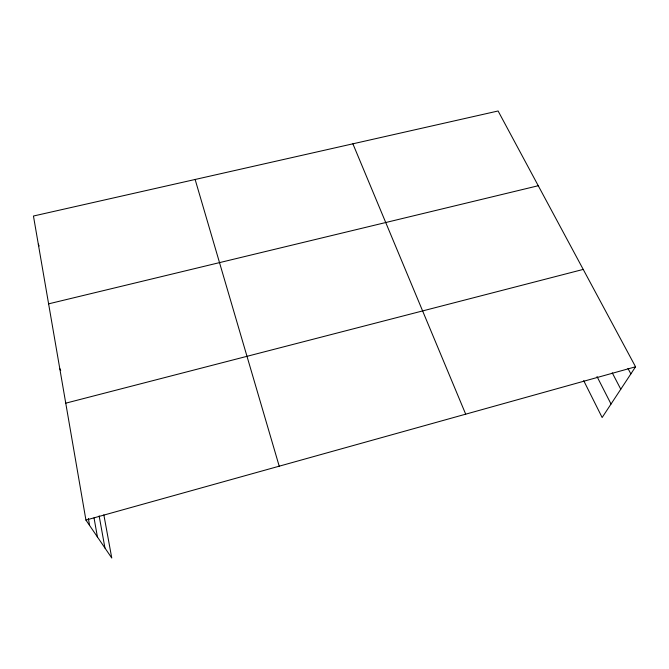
<?xml version="1.0" encoding="UTF-8"?>
<svg xmlns="http://www.w3.org/2000/svg" width="669" height="669" viewBox="0 0 669 669"><rect width="100%" height="100%" fill="white"/><g stroke="black" fill="none" stroke-linecap="round" stroke-linejoin="round"><path stroke-width="1" d="M103.846 514.837L111.765 558.013L85.933 520.097L33.45 216.028L498.096 110.987L635.55 366.796L602.142 417.515L583.702 380.644M85.933 520.097L635.55 366.796M65.746 403.173L583.226 269.415M48.611 303.851L538.252 185.731M627.982 368.46L630.875 373.896M59.792 368.652L60.72 370.425M612.244 372.825L620.782 389.224M597.016 376.547L611.031 404.026M38.3 244.152L39.128 245.975M352.889 143.818L465.699 414.178M195.131 179.476L279.216 466.193M99.154 515.924L104.949 548.003M94.028 517.873L97.423 536.956M88.35 518.4L89.579 525.449"/></g></svg>
